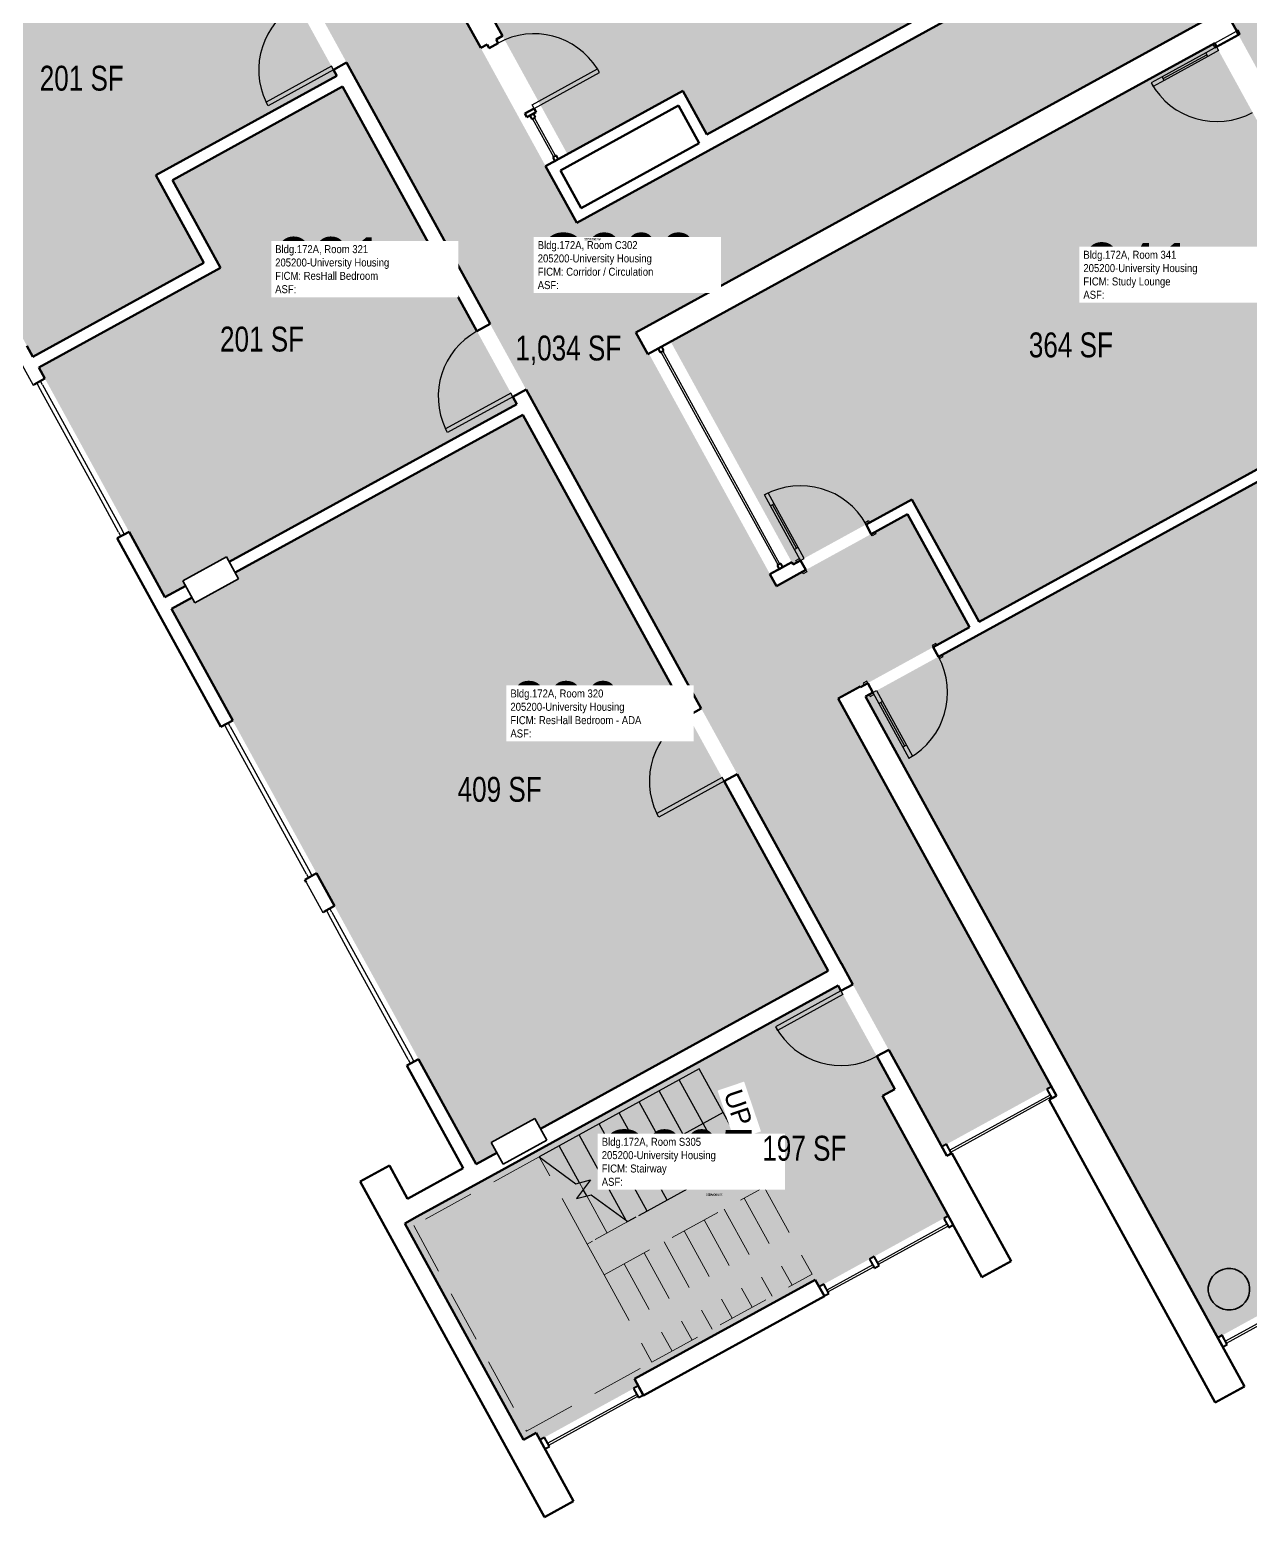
# Model space of a CAD drawing. Header units: inches. Extents: x 69231989 to 69233852, y 27661192 to 27663777.
# Drawn here: x 69232806 to 69233394, y 27661192 to 27661909 of the extents above; entities that cross this region are included whole.
import ezdxf
from ezdxf.enums import TextEntityAlignment as Align

# ---------------------------------------------------------------- set-up
doc = ezdxf.new("R2010")
doc.units = ezdxf.units.IN
doc.header["$LTSCALE"] = 100
doc.header["$MEASUREMENT"] = 0
doc.linetypes.add('DASHED2', pattern=[0.375, 0.25, -0.125])
for name, color, linetype in [('A-COLS', 5, 'CONTINUOUS'), ('A-DOOR', 2, 'CONTINUOUS'), ('A-FLOR', 3, 'CONTINUOUS'), ('A-GLAZ', 1, 'CONTINUOUS'), ('A-IDEN-RNUM', 7, 'CONTINUOUS'), ('A-IDEN-SNUM', 4, 'CONTINUOUS'), ('A-IDEN-VNUM', 4, 'CONTINUOUS'), ('A-WALL', 5, 'CONTINUOUS'), ('AREA-TEXT', 3, 'CONTINUOUS'), ('Rooms-Category-Color', 7, 'CONTINUOUS'), ('Rooms-College-Color', 7, 'CONTINUOUS'), ('Rooms-Department-Color', 7, 'CONTINUOUS'), ('Rooms-Division-Color', 7, 'CONTINUOUS'), ('Rooms-Information', 7, 'CONTINUOUS')]:
    doc.layers.add(name, color=color, linetype=linetype)
doc.styles.add('Arial', font='arial.ttf')
doc.styles.add('CP_AREA', font='arial.ttf', dxfattribs={"height": 15})
doc.styles.add('CP_ROOMSNUMBER', font='arial.ttf', dxfattribs={"height": 1})
doc.styles.add('CP_ROOMVNUMBER', font='arial.ttf', dxfattribs={"width": 0.85, "height": 0.075})

# ---------------------------------------------------------------- blocks, each defined once
blk = doc.blocks.new('08_Single-Flush - 08_Single-Flush_3_-0_ x 7_-0_-5597139-LEVEL 3')
at = {"layer": 'A-DOOR', "color": 7}
for p, q in [((16, -3.62), (16, -39.57)), ((18, -3.62), (16, -3.62)), ((18, -3.62), (18, -39.57)), ((18, -39.57), (16, -39.57))]:
    blk.add_line(p, q, dxfattribs=at)
at = {"layer": 'A-DOOR', "lineweight": 25}
blk.add_arc((18, -3.62), 36, 180, 266.81526, dxfattribs=at)
blk = doc.blocks.new('Single-Flush Vision - 36_ x 84_ - 90 MIN-2273798-LEVEL 3')
at = {"layer": 'A-DOOR'}
for p, q in [((16, 3.25), (16, 39.25)), ((18, 39.25), (16, 39.25)), ((18, 3.25), (18, 39.25)), ((18, 3.25), (16, 3.25))]:
    blk.add_line(p, q, dxfattribs=at)
at = {"layer": 'A-DOOR', "lineweight": 25}
blk.add_arc((18, 3.25), 36, 90, 180, dxfattribs=at)
blk = doc.blocks.new('08_Single-Flush - 08_Single-Flush_3_-0_ x 7_-0_-3393118-LEVEL 3')
at = {"layer": 'A-DOOR', "color": 7}
for p, q in [((16, 2.5), (16, 38.44)), ((18, 38.44), (16, 38.44)), ((18, 2.5), (18, 38.44)), ((18, 2.5), (16, 2.5))]:
    blk.add_line(p, q, dxfattribs=at)
at = {"layer": 'A-DOOR', "lineweight": 25}
blk.add_arc((18, 2.5), 36, 93.18474, 180, dxfattribs=at)

msp = doc.modelspace()

# ---------------------------------------------------------------- hatches: boundary and pattern name
at = {"layer": 'Rooms-Category-Color', "true_color": 0xadadad}
for points in [[(69233297.9, 27661399.15), (69233195.32, 27661586.04), (69233258.43, 27661620.68), (69233228.51, 27661675.19), (69233165.4, 27661640.54), (69233103.93, 27661752.52), (69233103.4, 27661752.23), (69233097.63, 27661762.75), (69233103.42, 27661765.93), (69233376.05, 27661915.58), (69233381.42, 27661918.53), (69233387.19, 27661908.01), (69233387.08, 27661907.95), (69233475.73, 27661746.45), (69233478.29, 27661741.8), (69233478.29, 27661741.8), (69233479.73, 27661739.16), (69233574.1, 27661567.25), (69233581.05, 27661554.57), (69233633.77, 27661583.51), (69233617.86, 27661612.47), (69233617.88, 27661612.48), (69233587.65, 27661667.55), (69233500.49, 27661826.33), (69233436.99, 27661942.03), (69233349.83, 27662100.81), (69233286.07, 27662216.96), (69233210.76, 27662354.15), (69233134.11, 27662493.79), (69233081.51, 27662464.91), (69233087.65, 27662453.72), (69233085.02, 27662452.27), (69233103.42, 27662418.74), (69233106.08, 27662420.2), (69233115.94, 27662402.22), (69233134.38, 27662368.6), (69233134.38, 27662368.6), (69233172.71, 27662298.76), (69233170.07, 27662297.32), (69233188.48, 27662263.79), (69233191.12, 27662265.23), (69233192.43, 27662262.83), (69233192.43, 27662262.83), (69233239.38, 27662177.3), (69233291.29, 27662082.71), (69233291.56, 27662082.22), (69233291.56, 27662082.22), (69233306.49, 27662055.03), (69233337.25, 27661999), (69233337.52, 27661998.5), (69233338.81, 27661996.21), (69233352.55, 27661971.15), (69233289.01, 27661936.27), (69233289.01, 27661936.27), (69233133.04, 27661850.66), (69233069.16, 27661815.59), (69233055.39, 27661840.68), (69233053.64, 27661843.86), (69233051.1, 27661848.49), (69233023.11, 27661899.48), (69233007.94, 27661927.11), (69233007.95, 27661927.11), (69232938.13, 27662054.31), (69232910.32, 27662104.97), (69232798.13, 27662309.37), (69232745.48, 27662280.47), (69232822.21, 27662140.7), (69232897.5, 27662003.52), (69232961.26, 27661887.36), (69233048.09, 27661729.19), (69233196.65, 27661458.53), (69233196.69, 27661458.47), (69233198.74, 27661454.75), (69233228.16, 27661401.16), (69233228.16, 27661401.15), (69233232.95, 27661392.42), (69233245.15, 27661370.19)], [(69233330.07, 27661994.41), (69233298.77, 27662051.43), (69233295.7, 27662049.75), (69233281.05, 27662076.45), (69233286.41, 27662079.39), (69233234.23, 27662174.47), (69233228.94, 27662171.57), (69233217.39, 27662192.61), (69233216.9, 27662192.34), (69233214.11, 27662197.41), (69233219.89, 27662200.59), (69233189.81, 27662255.39), (69233062.52, 27662185.52), (69233092.61, 27662130.72), (69233180.8, 27662179.13), (69233185.31, 27662170.91), (69233174.2, 27662164.81), (69233174.62, 27662164.05), (69233172.76, 27662163.02), (69233171.32, 27662165.65), (69233096.09, 27662124.36), (69233116.06, 27662087.98), (69233191.29, 27662129.27), (69233194.77, 27662122.92), (69233119.55, 27662081.63), (69233139.52, 27662045.25), (69233214.74, 27662086.54), (69233218.23, 27662080.18), (69233143.01, 27662038.89), (69233162.98, 27662002.51), (69233239.13, 27662044.31), (69233241.66, 27662039.71), (69233209.17, 27662021.88), (69233103.43, 27661963.83), (69233103.67, 27661963.4), (69233071.87, 27661946.51), (69233069.34, 27661951.11), (69233144.57, 27661992.41), (69233123.87, 27662030.11), (69233048.65, 27661988.82), (69233046.12, 27661993.42), (69233121.35, 27662034.71), (69233100.66, 27662072.4), (69233025.43, 27662031.11), (69233022.91, 27662035.71), (69233098.14, 27662077), (69233077.44, 27662114.7), (69233002.22, 27662073.4), (69232988.97, 27662066.47), (69232986.59, 27662070.81), (69233074.92, 27662119.3), (69233044.11, 27662175.42), (69232916.74, 27662105.5), (69232947.54, 27662049.38), (69232953.23, 27662052.5), (69232955.3, 27662048.85), (69232954.91, 27662048.64), (69232966.46, 27662027.59), (69232961.11, 27662024.66), (69233013.1, 27661929.94), (69233018.46, 27661932.88), (69233033.6, 27661905.31), (69233064.64, 27661848.75), (69233120.31, 27661879.31), (69233131.85, 27661858.28), (69233283.22, 27661941.36), (69233271.69, 27661962.37)], [(69233216.43, 27661394.72), (69233222.46, 27661398.03), (69233195.08, 27661447.9), (69233194.36, 27661447.5), (69233055.8, 27661371.45), (69233034.77, 27661359.9), (69233024.85, 27661354.46), (69233024.8, 27661354.43), (69233024.79, 27661354.43), (69233021.95, 27661352.86), (69232986.27, 27661333.28), (69233043.53, 27661228.96), (69233049.56, 27661232.27), (69233051.41, 27661228.89), (69233098.75, 27661254.88), (69233096.89, 27661258.27), (69233184.07, 27661306.12), (69233185.94, 27661302.72), (69233248.18, 27661336.91), (69233221.23, 27661385.98), (69233221.23, 27661385.98)]]:
    msp.add_hatch(color=253, dxfattribs=at).paths.add_polyline_path(points)
at = {"layer": 'Rooms-Category-Color', "true_color": 0x728ef3}
for points in [[(69232953.5, 27661886.45), (69232892.56, 27661997.46), (69232753.95, 27661921.37), (69232755.58, 27661918.39), (69232734.6, 27661906.87), (69232734.54, 27661906.84), (69232733.21, 27661909.27), (69232723.24, 27661903.8), (69232807.07, 27661751.07), (69232889.5, 27661796.31), (69232866.29, 27661838.58)], [(69233376.56, 27661902.17), (69233114.45, 27661758.3), (69233173.39, 27661650.92), (69233230.59, 27661682.31), (69233263.03, 27661623.21), (69233389.85, 27661692.82), (69233389.69, 27661693.1), (69233467.82, 27661735.93)], [(69233040.32, 27661728.27), (69232956.32, 27661881.3), (69232874.27, 27661836.26), (69232897.47, 27661793.98), (69232809.9, 27661745.92), (69232870.7, 27661635.16), (69232880.67, 27661640.64), (69232879.38, 27661642.98), (69232897.57, 27661652.96), (69232900.42, 27661654.53), (69232901.71, 27661652.18)], [(69233574.35, 27661541.85), (69233572.94, 27661544.42), (69233571.74, 27661546.61), (69233563.58, 27661561.48), (69233470.48, 27661731.09), (69233392.38, 27661688.21), (69233263.26, 27661617.34), (69233208.36, 27661587.21), (69233309.63, 27661402.73), (69233310.83, 27661400.54), (69233312.24, 27661397.97), (69233378.03, 27661278.11), (69233640.15, 27661421.98)], [(69233190.33, 27661454.99), (69233043.15, 27661723.12), (69232904.53, 27661647.03), (69232906.19, 27661644.01), (69232885.15, 27661632.46), (69232883.79, 27661634.94), (69232873.82, 27661629.46), (69233020.7, 27661361.88), (69233030.68, 27661367.35), (69233027.97, 27661372.29), (69233049, 27661383.84), (69233051.71, 27661378.9)]]:
    msp.add_hatch(color=171, dxfattribs=at).paths.add_polyline_path(points)
at = {"layer": 'Rooms-College-Color', "true_color": 0xadadad}
for points in [[(69233297.9, 27661399.15), (69233195.32, 27661586.04), (69233258.43, 27661620.68), (69233228.51, 27661675.19), (69233165.4, 27661640.54), (69233103.93, 27661752.52), (69233103.4, 27661752.23), (69233097.63, 27661762.75), (69233103.42, 27661765.93), (69233376.05, 27661915.58), (69233381.42, 27661918.53), (69233387.19, 27661908.01), (69233387.08, 27661907.95), (69233475.73, 27661746.45), (69233478.29, 27661741.8), (69233478.29, 27661741.8), (69233479.73, 27661739.16), (69233574.1, 27661567.25), (69233581.05, 27661554.57), (69233633.77, 27661583.51), (69233617.86, 27661612.47), (69233617.88, 27661612.48), (69233587.65, 27661667.55), (69233500.49, 27661826.33), (69233436.99, 27661942.03), (69233349.83, 27662100.81), (69233286.07, 27662216.96), (69233210.76, 27662354.15), (69233134.11, 27662493.79), (69233081.51, 27662464.91), (69233087.65, 27662453.72), (69233085.02, 27662452.27), (69233103.42, 27662418.74), (69233106.08, 27662420.2), (69233115.94, 27662402.22), (69233134.38, 27662368.6), (69233134.38, 27662368.6), (69233172.71, 27662298.76), (69233170.07, 27662297.32), (69233188.48, 27662263.79), (69233191.12, 27662265.23), (69233192.43, 27662262.83), (69233192.43, 27662262.83), (69233239.38, 27662177.3), (69233291.29, 27662082.71), (69233291.56, 27662082.22), (69233291.56, 27662082.22), (69233306.49, 27662055.03), (69233337.25, 27661999), (69233337.52, 27661998.5), (69233338.81, 27661996.21), (69233352.55, 27661971.15), (69233289.01, 27661936.27), (69233289.01, 27661936.27), (69233133.04, 27661850.66), (69233069.16, 27661815.59), (69233055.39, 27661840.68), (69233053.64, 27661843.86), (69233051.1, 27661848.49), (69233023.11, 27661899.48), (69233007.94, 27661927.11), (69233007.95, 27661927.11), (69232938.13, 27662054.31), (69232910.32, 27662104.97), (69232798.13, 27662309.37), (69232745.48, 27662280.47), (69232822.21, 27662140.7), (69232897.5, 27662003.52), (69232961.26, 27661887.36), (69233048.09, 27661729.19), (69233196.65, 27661458.53), (69233196.69, 27661458.47), (69233198.74, 27661454.75), (69233228.16, 27661401.16), (69233228.16, 27661401.15), (69233232.95, 27661392.42), (69233245.15, 27661370.19)], [(69233330.07, 27661994.41), (69233298.77, 27662051.43), (69233295.7, 27662049.75), (69233281.05, 27662076.45), (69233286.41, 27662079.39), (69233234.23, 27662174.47), (69233228.94, 27662171.57), (69233217.39, 27662192.61), (69233216.9, 27662192.34), (69233214.11, 27662197.41), (69233219.89, 27662200.59), (69233189.81, 27662255.39), (69233062.52, 27662185.52), (69233092.61, 27662130.72), (69233180.8, 27662179.13), (69233185.31, 27662170.91), (69233174.2, 27662164.81), (69233174.62, 27662164.05), (69233172.76, 27662163.02), (69233171.32, 27662165.65), (69233096.09, 27662124.36), (69233116.06, 27662087.98), (69233191.29, 27662129.27), (69233194.77, 27662122.92), (69233119.55, 27662081.63), (69233139.52, 27662045.25), (69233214.74, 27662086.54), (69233218.23, 27662080.18), (69233143.01, 27662038.89), (69233162.98, 27662002.51), (69233239.13, 27662044.31), (69233241.66, 27662039.71), (69233209.17, 27662021.88), (69233103.43, 27661963.83), (69233103.67, 27661963.4), (69233071.87, 27661946.51), (69233069.34, 27661951.11), (69233144.57, 27661992.41), (69233123.87, 27662030.11), (69233048.65, 27661988.82), (69233046.12, 27661993.42), (69233121.35, 27662034.71), (69233100.66, 27662072.4), (69233025.43, 27662031.11), (69233022.91, 27662035.71), (69233098.14, 27662077), (69233077.44, 27662114.7), (69233002.22, 27662073.4), (69232988.97, 27662066.47), (69232986.59, 27662070.81), (69233074.92, 27662119.3), (69233044.11, 27662175.42), (69232916.74, 27662105.5), (69232947.54, 27662049.38), (69232953.23, 27662052.5), (69232955.3, 27662048.85), (69232954.91, 27662048.64), (69232966.46, 27662027.59), (69232961.11, 27662024.66), (69233013.1, 27661929.94), (69233018.46, 27661932.88), (69233033.6, 27661905.31), (69233064.64, 27661848.75), (69233120.31, 27661879.31), (69233131.85, 27661858.28), (69233283.22, 27661941.36), (69233271.69, 27661962.37)], [(69232953.5, 27661886.45), (69232892.56, 27661997.46), (69232753.95, 27661921.37), (69232755.58, 27661918.39), (69232734.6, 27661906.87), (69232734.54, 27661906.84), (69232733.21, 27661909.27), (69232723.24, 27661903.8), (69232807.07, 27661751.07), (69232889.5, 27661796.31), (69232866.29, 27661838.58)], [(69233376.56, 27661902.17), (69233114.45, 27661758.3), (69233173.39, 27661650.92), (69233230.59, 27661682.31), (69233263.03, 27661623.21), (69233389.85, 27661692.82), (69233389.69, 27661693.1), (69233467.82, 27661735.93)], [(69233040.32, 27661728.27), (69232956.32, 27661881.3), (69232874.27, 27661836.26), (69232897.47, 27661793.98), (69232809.9, 27661745.92), (69232870.7, 27661635.16), (69232880.67, 27661640.64), (69232879.38, 27661642.98), (69232897.57, 27661652.96), (69232900.42, 27661654.53), (69232901.71, 27661652.18)], [(69233574.35, 27661541.85), (69233572.94, 27661544.42), (69233571.74, 27661546.61), (69233563.58, 27661561.48), (69233470.48, 27661731.09), (69233392.38, 27661688.21), (69233263.26, 27661617.34), (69233208.36, 27661587.21), (69233309.63, 27661402.73), (69233310.83, 27661400.54), (69233312.24, 27661397.97), (69233378.03, 27661278.11), (69233640.15, 27661421.98)], [(69233190.33, 27661454.99), (69233043.15, 27661723.12), (69232904.53, 27661647.03), (69232906.19, 27661644.01), (69232885.15, 27661632.46), (69232883.79, 27661634.94), (69232873.82, 27661629.46), (69233020.7, 27661361.88), (69233030.68, 27661367.35), (69233027.97, 27661372.29), (69233049, 27661383.84), (69233051.71, 27661378.9)], [(69233216.43, 27661394.72), (69233222.46, 27661398.03), (69233195.08, 27661447.9), (69233194.36, 27661447.5), (69233055.8, 27661371.45), (69233034.77, 27661359.9), (69233024.85, 27661354.46), (69233024.8, 27661354.43), (69233024.79, 27661354.43), (69233021.95, 27661352.86), (69232986.27, 27661333.28), (69233043.53, 27661228.96), (69233049.56, 27661232.27), (69233051.41, 27661228.89), (69233098.75, 27661254.88), (69233096.89, 27661258.27), (69233184.07, 27661306.12), (69233185.94, 27661302.72), (69233248.18, 27661336.91), (69233221.23, 27661385.98), (69233221.23, 27661385.98)]]:
    msp.add_hatch(color=253, dxfattribs=at).paths.add_polyline_path(points)
at = {"layer": 'Rooms-Department-Color', "true_color": 0xacacac}
for points in [[(69233297.9, 27661399.15), (69233195.32, 27661586.04), (69233258.43, 27661620.68), (69233228.51, 27661675.19), (69233165.4, 27661640.54), (69233103.93, 27661752.52), (69233103.4, 27661752.23), (69233097.63, 27661762.75), (69233103.42, 27661765.93), (69233376.05, 27661915.58), (69233381.42, 27661918.53), (69233387.19, 27661908.01), (69233387.08, 27661907.95), (69233475.73, 27661746.45), (69233478.29, 27661741.8), (69233478.29, 27661741.8), (69233479.73, 27661739.16), (69233574.1, 27661567.25), (69233581.05, 27661554.57), (69233633.77, 27661583.51), (69233617.86, 27661612.47), (69233617.88, 27661612.48), (69233587.65, 27661667.55), (69233500.49, 27661826.33), (69233436.99, 27661942.03), (69233349.83, 27662100.81), (69233286.07, 27662216.96), (69233210.76, 27662354.15), (69233134.11, 27662493.79), (69233081.51, 27662464.91), (69233087.65, 27662453.72), (69233085.02, 27662452.27), (69233103.42, 27662418.74), (69233106.08, 27662420.2), (69233115.94, 27662402.22), (69233134.38, 27662368.6), (69233134.38, 27662368.6), (69233172.71, 27662298.76), (69233170.07, 27662297.32), (69233188.48, 27662263.79), (69233191.12, 27662265.23), (69233192.43, 27662262.83), (69233192.43, 27662262.83), (69233239.38, 27662177.3), (69233291.29, 27662082.71), (69233291.56, 27662082.22), (69233291.56, 27662082.22), (69233306.49, 27662055.03), (69233337.25, 27661999), (69233337.52, 27661998.5), (69233338.81, 27661996.21), (69233352.55, 27661971.15), (69233289.01, 27661936.27), (69233289.01, 27661936.27), (69233133.04, 27661850.66), (69233069.16, 27661815.59), (69233055.39, 27661840.68), (69233053.64, 27661843.86), (69233051.1, 27661848.49), (69233023.11, 27661899.48), (69233007.94, 27661927.11), (69233007.95, 27661927.11), (69232938.13, 27662054.31), (69232910.32, 27662104.97), (69232798.13, 27662309.37), (69232745.48, 27662280.47), (69232822.21, 27662140.7), (69232897.5, 27662003.52), (69232961.26, 27661887.36), (69233048.09, 27661729.19), (69233196.65, 27661458.53), (69233196.69, 27661458.47), (69233198.74, 27661454.75), (69233228.16, 27661401.16), (69233228.16, 27661401.15), (69233232.95, 27661392.42), (69233245.15, 27661370.19)], [(69233330.07, 27661994.41), (69233298.77, 27662051.43), (69233295.7, 27662049.75), (69233281.05, 27662076.45), (69233286.41, 27662079.39), (69233234.23, 27662174.47), (69233228.94, 27662171.57), (69233217.39, 27662192.61), (69233216.9, 27662192.34), (69233214.11, 27662197.41), (69233219.89, 27662200.59), (69233189.81, 27662255.39), (69233062.52, 27662185.52), (69233092.61, 27662130.72), (69233180.8, 27662179.13), (69233185.31, 27662170.91), (69233174.2, 27662164.81), (69233174.62, 27662164.05), (69233172.76, 27662163.02), (69233171.32, 27662165.65), (69233096.09, 27662124.36), (69233116.06, 27662087.98), (69233191.29, 27662129.27), (69233194.77, 27662122.92), (69233119.55, 27662081.63), (69233139.52, 27662045.25), (69233214.74, 27662086.54), (69233218.23, 27662080.18), (69233143.01, 27662038.89), (69233162.98, 27662002.51), (69233239.13, 27662044.31), (69233241.66, 27662039.71), (69233209.17, 27662021.88), (69233103.43, 27661963.83), (69233103.67, 27661963.4), (69233071.87, 27661946.51), (69233069.34, 27661951.11), (69233144.57, 27661992.41), (69233123.87, 27662030.11), (69233048.65, 27661988.82), (69233046.12, 27661993.42), (69233121.35, 27662034.71), (69233100.66, 27662072.4), (69233025.43, 27662031.11), (69233022.91, 27662035.71), (69233098.14, 27662077), (69233077.44, 27662114.7), (69233002.22, 27662073.4), (69232988.97, 27662066.47), (69232986.59, 27662070.81), (69233074.92, 27662119.3), (69233044.11, 27662175.42), (69232916.74, 27662105.5), (69232947.54, 27662049.38), (69232953.23, 27662052.5), (69232955.3, 27662048.85), (69232954.91, 27662048.64), (69232966.46, 27662027.59), (69232961.11, 27662024.66), (69233013.1, 27661929.94), (69233018.46, 27661932.88), (69233033.6, 27661905.31), (69233064.64, 27661848.75), (69233120.31, 27661879.31), (69233131.85, 27661858.28), (69233283.22, 27661941.36), (69233271.69, 27661962.37)], [(69233216.43, 27661394.72), (69233222.46, 27661398.03), (69233195.08, 27661447.9), (69233194.36, 27661447.5), (69233055.8, 27661371.45), (69233034.77, 27661359.9), (69233024.85, 27661354.46), (69233024.8, 27661354.43), (69233024.79, 27661354.43), (69233021.95, 27661352.86), (69232986.27, 27661333.28), (69233043.53, 27661228.96), (69233049.56, 27661232.27), (69233051.41, 27661228.89), (69233098.75, 27661254.88), (69233096.89, 27661258.27), (69233184.07, 27661306.12), (69233185.94, 27661302.72), (69233248.18, 27661336.91), (69233221.23, 27661385.98), (69233221.23, 27661385.98)]]:
    msp.add_hatch(color=253, dxfattribs=at).paths.add_polyline_path(points)
at = {"layer": 'Rooms-Department-Color', "true_color": 0x604aed}
for points in [[(69232953.5, 27661886.45), (69232892.56, 27661997.46), (69232753.95, 27661921.37), (69232755.58, 27661918.39), (69232734.6, 27661906.87), (69232734.54, 27661906.84), (69232733.21, 27661909.27), (69232723.24, 27661903.8), (69232807.07, 27661751.07), (69232889.5, 27661796.31), (69232866.29, 27661838.58)], [(69233376.56, 27661902.17), (69233114.45, 27661758.3), (69233173.39, 27661650.92), (69233230.59, 27661682.31), (69233263.03, 27661623.21), (69233389.85, 27661692.82), (69233389.69, 27661693.1), (69233467.82, 27661735.93)], [(69233040.32, 27661728.27), (69232956.32, 27661881.3), (69232874.27, 27661836.26), (69232897.47, 27661793.98), (69232809.9, 27661745.92), (69232870.7, 27661635.16), (69232880.67, 27661640.64), (69232879.38, 27661642.98), (69232897.57, 27661652.96), (69232900.42, 27661654.53), (69232901.71, 27661652.18)], [(69233574.35, 27661541.85), (69233572.94, 27661544.42), (69233571.74, 27661546.61), (69233563.58, 27661561.48), (69233470.48, 27661731.09), (69233392.38, 27661688.21), (69233263.26, 27661617.34), (69233208.36, 27661587.21), (69233309.63, 27661402.73), (69233310.83, 27661400.54), (69233312.24, 27661397.97), (69233378.03, 27661278.11), (69233640.15, 27661421.98)], [(69233190.33, 27661454.99), (69233043.15, 27661723.12), (69232904.53, 27661647.03), (69232906.19, 27661644.01), (69232885.15, 27661632.46), (69232883.79, 27661634.94), (69232873.82, 27661629.46), (69233020.7, 27661361.88), (69233030.68, 27661367.35), (69233027.97, 27661372.29), (69233049, 27661383.84), (69233051.71, 27661378.9)]]:
    msp.add_hatch(color=173, dxfattribs=at).paths.add_polyline_path(points)
at = {"layer": 'Rooms-Division-Color', "true_color": 0xadadad}
for points in [[(69233297.9, 27661399.15), (69233195.32, 27661586.04), (69233258.43, 27661620.68), (69233228.51, 27661675.19), (69233165.4, 27661640.54), (69233103.93, 27661752.52), (69233103.4, 27661752.23), (69233097.63, 27661762.75), (69233103.42, 27661765.93), (69233376.05, 27661915.58), (69233381.42, 27661918.53), (69233387.19, 27661908.01), (69233387.08, 27661907.95), (69233475.73, 27661746.45), (69233478.29, 27661741.8), (69233478.29, 27661741.8), (69233479.73, 27661739.16), (69233574.1, 27661567.25), (69233581.05, 27661554.57), (69233633.77, 27661583.51), (69233617.86, 27661612.47), (69233617.88, 27661612.48), (69233587.65, 27661667.55), (69233500.49, 27661826.33), (69233436.99, 27661942.03), (69233349.83, 27662100.81), (69233286.07, 27662216.96), (69233210.76, 27662354.15), (69233134.11, 27662493.79), (69233081.51, 27662464.91), (69233087.65, 27662453.72), (69233085.02, 27662452.27), (69233103.42, 27662418.74), (69233106.08, 27662420.2), (69233115.94, 27662402.22), (69233134.38, 27662368.6), (69233134.38, 27662368.6), (69233172.71, 27662298.76), (69233170.07, 27662297.32), (69233188.48, 27662263.79), (69233191.12, 27662265.23), (69233192.43, 27662262.83), (69233192.43, 27662262.83), (69233239.38, 27662177.3), (69233291.29, 27662082.71), (69233291.56, 27662082.22), (69233291.56, 27662082.22), (69233306.49, 27662055.03), (69233337.25, 27661999), (69233337.52, 27661998.5), (69233338.81, 27661996.21), (69233352.55, 27661971.15), (69233289.01, 27661936.27), (69233289.01, 27661936.27), (69233133.04, 27661850.66), (69233069.16, 27661815.59), (69233055.39, 27661840.68), (69233053.64, 27661843.86), (69233051.1, 27661848.49), (69233023.11, 27661899.48), (69233007.94, 27661927.11), (69233007.95, 27661927.11), (69232938.13, 27662054.31), (69232910.32, 27662104.97), (69232798.13, 27662309.37), (69232745.48, 27662280.47), (69232822.21, 27662140.7), (69232897.5, 27662003.52), (69232961.26, 27661887.36), (69233048.09, 27661729.19), (69233196.65, 27661458.53), (69233196.69, 27661458.47), (69233198.74, 27661454.75), (69233228.16, 27661401.16), (69233228.16, 27661401.15), (69233232.95, 27661392.42), (69233245.15, 27661370.19)], [(69233330.07, 27661994.41), (69233298.77, 27662051.43), (69233295.7, 27662049.75), (69233281.05, 27662076.45), (69233286.41, 27662079.39), (69233234.23, 27662174.47), (69233228.94, 27662171.57), (69233217.39, 27662192.61), (69233216.9, 27662192.34), (69233214.11, 27662197.41), (69233219.89, 27662200.59), (69233189.81, 27662255.39), (69233062.52, 27662185.52), (69233092.61, 27662130.72), (69233180.8, 27662179.13), (69233185.31, 27662170.91), (69233174.2, 27662164.81), (69233174.62, 27662164.05), (69233172.76, 27662163.02), (69233171.32, 27662165.65), (69233096.09, 27662124.36), (69233116.06, 27662087.98), (69233191.29, 27662129.27), (69233194.77, 27662122.92), (69233119.55, 27662081.63), (69233139.52, 27662045.25), (69233214.74, 27662086.54), (69233218.23, 27662080.18), (69233143.01, 27662038.89), (69233162.98, 27662002.51), (69233239.13, 27662044.31), (69233241.66, 27662039.71), (69233209.17, 27662021.88), (69233103.43, 27661963.83), (69233103.67, 27661963.4), (69233071.87, 27661946.51), (69233069.34, 27661951.11), (69233144.57, 27661992.41), (69233123.87, 27662030.11), (69233048.65, 27661988.82), (69233046.12, 27661993.42), (69233121.35, 27662034.71), (69233100.66, 27662072.4), (69233025.43, 27662031.11), (69233022.91, 27662035.71), (69233098.14, 27662077), (69233077.44, 27662114.7), (69233002.22, 27662073.4), (69232988.97, 27662066.47), (69232986.59, 27662070.81), (69233074.92, 27662119.3), (69233044.11, 27662175.42), (69232916.74, 27662105.5), (69232947.54, 27662049.38), (69232953.23, 27662052.5), (69232955.3, 27662048.85), (69232954.91, 27662048.64), (69232966.46, 27662027.59), (69232961.11, 27662024.66), (69233013.1, 27661929.94), (69233018.46, 27661932.88), (69233033.6, 27661905.31), (69233064.64, 27661848.75), (69233120.31, 27661879.31), (69233131.85, 27661858.28), (69233283.22, 27661941.36), (69233271.69, 27661962.37)], [(69233216.43, 27661394.72), (69233222.46, 27661398.03), (69233195.08, 27661447.9), (69233194.36, 27661447.5), (69233055.8, 27661371.45), (69233034.77, 27661359.9), (69233024.85, 27661354.46), (69233024.8, 27661354.43), (69233024.79, 27661354.43), (69233021.95, 27661352.86), (69232986.27, 27661333.28), (69233043.53, 27661228.96), (69233049.56, 27661232.27), (69233051.41, 27661228.89), (69233098.75, 27661254.88), (69233096.89, 27661258.27), (69233184.07, 27661306.12), (69233185.94, 27661302.72), (69233248.18, 27661336.91), (69233221.23, 27661385.98), (69233221.23, 27661385.98)]]:
    msp.add_hatch(color=253, dxfattribs=at).paths.add_polyline_path(points)
at = {"layer": 'Rooms-Division-Color', "true_color": 0x604aed}
for points in [[(69232953.5, 27661886.45), (69232892.56, 27661997.46), (69232753.95, 27661921.37), (69232755.58, 27661918.39), (69232734.6, 27661906.87), (69232734.54, 27661906.84), (69232733.21, 27661909.27), (69232723.24, 27661903.8), (69232807.07, 27661751.07), (69232889.5, 27661796.31), (69232866.29, 27661838.58)], [(69233376.56, 27661902.17), (69233114.45, 27661758.3), (69233173.39, 27661650.92), (69233230.59, 27661682.31), (69233263.03, 27661623.21), (69233389.85, 27661692.82), (69233389.69, 27661693.1), (69233467.82, 27661735.93)], [(69233040.32, 27661728.27), (69232956.32, 27661881.3), (69232874.27, 27661836.26), (69232897.47, 27661793.98), (69232809.9, 27661745.92), (69232870.7, 27661635.16), (69232880.67, 27661640.64), (69232879.38, 27661642.98), (69232897.57, 27661652.96), (69232900.42, 27661654.53), (69232901.71, 27661652.18)], [(69233574.35, 27661541.85), (69233572.94, 27661544.42), (69233571.74, 27661546.61), (69233563.58, 27661561.48), (69233470.48, 27661731.09), (69233392.38, 27661688.21), (69233263.26, 27661617.34), (69233208.36, 27661587.21), (69233309.63, 27661402.73), (69233310.83, 27661400.54), (69233312.24, 27661397.97), (69233378.03, 27661278.11), (69233640.15, 27661421.98)], [(69233190.33, 27661454.99), (69233043.15, 27661723.12), (69232904.53, 27661647.03), (69232906.19, 27661644.01), (69232885.15, 27661632.46), (69232883.79, 27661634.94), (69232873.82, 27661629.46), (69233020.7, 27661361.88), (69233030.68, 27661367.35), (69233027.97, 27661372.29), (69233049, 27661383.84), (69233051.71, 27661378.9)]]:
    msp.add_hatch(color=173, dxfattribs=at).paths.add_polyline_path(points)

# ---------------------------------------------------------------- linework, layer by layer
at = {"layer": 'A-COLS', "lineweight": 35}
for p, q in [((69232879.38, 27661642.98), (69232900.42, 27661654.53)), ((69232900.42, 27661654.53), (69232906.19, 27661644.01)), ((69232885.15, 27661632.46), (69232879.38, 27661642.98)), ((69232906.19, 27661644.01), (69232885.15, 27661632.46)), ((69233027.97, 27661372.29), (69233049, 27661383.84)), ((69233049, 27661383.84), (69233054.78, 27661373.32)), ((69233054.78, 27661373.32), (69233033.74, 27661361.77)), ((69233033.74, 27661361.77), (69233027.97, 27661372.29))]:
    msp.add_line(p, q, dxfattribs=at)
for start, end in [(28.76281, 208.76281), (208.76281, 28.76281)]:
    msp.add_arc((69233383.44, 27661301.54), 10, start, end, dxfattribs=at)
at = {"layer": 'A-DOOR'}
for p, q in [((69233387.95, 27661908.45), (69233387.18, 27661908.03)), ((69233388.91, 27661906.69), (69233387.95, 27661908.45)), ((69233388.03, 27661906.21), (69233388.91, 27661906.69)), ((69233372.26, 27661897.55), (69233351.22, 27661886)), ((69233351.7, 27661885.13), (69233372.74, 27661896.68)), ((69233377.52, 27661900.44), (69233372.26, 27661897.55)), ((69233373.22, 27661895.8), (69233372.26, 27661897.55)), ((69233378.48, 27661898.69), (69233373.22, 27661895.8)), ((69233375.69, 27661901.69), (69233376.64, 27661899.96)), ((69233376.64, 27661899.96), (69233377.52, 27661900.44)), ((69233377.52, 27661900.44), (69233378.48, 27661898.69)), ((69233373.22, 27661895.8), (69233352.18, 27661884.25)), ((69233351.22, 27661886), (69233345.96, 27661883.12)), ((69233345.96, 27661883.12), (69233346.92, 27661881.36)), ((69233352.18, 27661884.25), (69233346.92, 27661881.36)), ((69233352.18, 27661884.25), (69233351.22, 27661886)), ((69233159.66, 27661684.45), (69233161.41, 27661685.41)), ((69233162.54, 27661679.19), (69233159.66, 27661684.45)), ((69233164.3, 27661680.15), (69233161.41, 27661685.41)), ((69233164.3, 27661680.15), (69233162.54, 27661679.19)), ((69233174.09, 27661658.15), (69233162.54, 27661679.19)), ((69233163.42, 27661679.67), (69233174.97, 27661658.63)), ((69233175.85, 27661659.11), (69233164.3, 27661680.15)), ((69233208.06, 27661671.09), (69233209.81, 27661672.05)), ((69233208.54, 27661670.21), (69233208.06, 27661671.09)), ((69233209.81, 27661672.05), (69233210.29, 27661671.17)), ((69233211.55, 27661664.73), (69233211.06, 27661665.61)), ((69233213.3, 27661665.69), (69233211.55, 27661664.73)), ((69233212.82, 27661666.57), (69233213.3, 27661665.69)), ((69233175.85, 27661659.11), (69233174.09, 27661658.15)), ((69233176.98, 27661652.89), (69233174.09, 27661658.15)), ((69233174.75, 27661652.8), (69233176.5, 27661653.76)), ((69233175.23, 27661651.93), (69233174.75, 27661652.8)), ((69233178.73, 27661653.85), (69233175.85, 27661659.11)), ((69233176.5, 27661653.76), (69233176.98, 27661652.89)), ((69233176.98, 27661652.89), (69233178.73, 27661653.85)), ((69233178.23, 27661646.45), (69233177.75, 27661647.32)), ((69233179.99, 27661647.41), (69233178.23, 27661646.45)), ((69233179.51, 27661648.29), (69233179.99, 27661647.41)), ((69233242.17, 27661612.9), (69233240.42, 27661611.93)), ((69233240.42, 27661611.93), (69233240.9, 27661611.06)), ((69233242.65, 27661612.02), (69233242.17, 27661612.9)), ((69233243.43, 27661606.46), (69233243.91, 27661605.58)), ((69233243.91, 27661605.58), (69233245.66, 27661606.54)), ((69233245.66, 27661606.54), (69233245.18, 27661607.42)), ((69233208.86, 27661594.61), (69233207.11, 27661593.65)), ((69233207.11, 27661593.65), (69233207.59, 27661592.77)), ((69233209.34, 27661593.74), (69233208.86, 27661594.61)), ((69233210.12, 27661588.17), (69233210.6, 27661587.29)), ((69233210.6, 27661587.29), (69233212.35, 27661588.26)), ((69233211.87, 27661589.13), (69233213.62, 27661590.1)), ((69233211.87, 27661589.13), (69233214.76, 27661583.87)), ((69233212.35, 27661588.26), (69233211.87, 27661589.13)), ((69233213.62, 27661590.1), (69233216.51, 27661584.84)), ((69233216.51, 27661584.84), (69233214.76, 27661583.87)), ((69233214.76, 27661583.87), (69233226.3, 27661562.83)), ((69233227.18, 27661563.32), (69233215.63, 27661584.35)), ((69233216.51, 27661584.84), (69233228.06, 27661563.8)), ((69233228.06, 27661563.8), (69233226.3, 27661562.83)), ((69233226.3, 27661562.83), (69233229.19, 27661557.57)), ((69233228.06, 27661563.8), (69233230.94, 27661558.54)), ((69233229.19, 27661557.57), (69233230.94, 27661558.54))]:
    msp.add_line(p, q, dxfattribs=at)
at = {"layer": 'A-DOOR', "lineweight": 25}
for centre, start, end in [((69233377.52, 27661900.44), 208.76336, 298.76336), ((69233176.98, 27661652.89), 28.76336, 118.76336), ((69233211.87, 27661589.13), 298.76281, 28.76281)]:
    msp.add_arc(centre, 36, start, end, dxfattribs=at)
at = {"layer": 'A-FLOR'}
for p, q in [((69233118.53, 27661402.46), (69233108.89, 27661397.17)), ((69233128.18, 27661407.75), (69233118.53, 27661402.46)), ((69233141.63, 27661360.38), (69233118.53, 27661402.46)), ((69233151.27, 27661365.67), (69233128.18, 27661407.75)), ((69233108.89, 27661397.17), (69233099.25, 27661391.87)), ((69233131.99, 27661355.09), (69233108.89, 27661397.17)), ((69233099.25, 27661391.87), (69233089.61, 27661386.58)), ((69233122.35, 27661349.8), (69233099.25, 27661391.87)), ((69233079.96, 27661381.29), (69233070.32, 27661375.99)), ((69233089.61, 27661386.58), (69233079.96, 27661381.29)), ((69233103.06, 27661339.21), (69233079.96, 27661381.29)), ((69233112.7, 27661344.5), (69233089.61, 27661386.58)), ((69233130.08, 27661381.42), (69233120.44, 27661376.13)), ((69233139.73, 27661386.71), (69233130.08, 27661381.42)), ((69233070.32, 27661375.99), (69233060.68, 27661370.7)), ((69233093.02, 27661334.64), (69233070.32, 27661375.99)), ((69233120.44, 27661376.13), (69233110.8, 27661370.83)), ((69233060.68, 27661370.7), (69233051.04, 27661365.41)), ((69233070.46, 27661352.87), (69233060.68, 27661370.7)), ((69233110.8, 27661370.83), (69233101.15, 27661365.54)), ((69233051.04, 27661365.41), (69233068.76, 27661352.41)), ((69233082.91, 27661355.53), (69233085.29, 27661363.68)), ((69233091.51, 27661360.25), (69233082.91, 27661355.53)), ((69233101.15, 27661365.54), (69233091.51, 27661360.25)), ((69233068.76, 27661352.41), (69233075.72, 27661354.29)), ((69233075.72, 27661354.29), (69233069.07, 27661345.22)), ((69233082.91, 27661355.53), (69233091.06, 27661353.16)), ((69233126.51, 27661352.08), (69233122.35, 27661349.8)), ((69233131.99, 27661355.09), (69233127.82, 27661352.8)), ((69233135.15, 27661356.83), (69233131.99, 27661355.09)), ((69233069.07, 27661345.22), (69233076.02, 27661347.09)), ((69233073.94, 27661346.53), (69233072.27, 27661349.58)), ((69233076.02, 27661347.09), (69233093.75, 27661334.1)), ((69233112.7, 27661344.5), (69233103.06, 27661339.21)), ((69233122.35, 27661349.8), (69233112.7, 27661344.5)), ((69233103.06, 27661339.21), (69233098.9, 27661336.92)), ((69233097.58, 27661336.2), (69233093.75, 27661334.1))]:
    msp.add_line(p, q, dxfattribs=at)
at = {"layer": 'A-FLOR', "linetype": 'DASHED2', "lineweight": 5}
for p, q in [((69233051.04, 27661365.41), (69232990.55, 27661332.21)), ((69233074.13, 27661323.33), (69233051.04, 27661365.41)), ((69233072.27, 27661349.58), (69233070.46, 27661352.87)), ((69233083.77, 27661328.62), (69233073.94, 27661346.53)), ((69233082.3, 27661308.44), (69233159.45, 27661350.79)), ((69233149.8, 27661345.49), (69233172.9, 27661303.42)), ((69233159.45, 27661350.79), (69233182.54, 27661308.71)), ((69233140.16, 27661340.2), (69233163.26, 27661298.12)), ((69232990.55, 27661332.21), (69233044.91, 27661233.16)), ((69233093.75, 27661334.1), (69233078.08, 27661325.5)), ((69233093.42, 27661333.92), (69233093.02, 27661334.64)), ((69233130.52, 27661334.91), (69233153.61, 27661292.83)), ((69233076.76, 27661324.77), (69233074.13, 27661323.33)), ((69233082.3, 27661308.44), (69233074.13, 27661323.33)), ((69233111.23, 27661324.32), (69233134.33, 27661282.24)), ((69233120.87, 27661329.62), (69233143.97, 27661287.54)), ((69233101.59, 27661319.03), (69233124.69, 27661276.95)), ((69233082.3, 27661308.44), (69233105.4, 27661266.37)), ((69233091.95, 27661313.74), (69233115.04, 27661271.66)), ((69233105.4, 27661266.37), (69233182.54, 27661308.71)), ((69233044.91, 27661233.16), (69233105.4, 27661266.37))]:
    msp.add_line(p, q, dxfattribs=at)
at = {"layer": 'A-GLAZ', "lineweight": 40, "extrusion": (0, 0, -1)}
for p, q in [((69233048.22, 27661868.27), (69233046.47, 27661867.31)), ((69233049.19, 27661866.52), (69233048.22, 27661868.27)), ((69233046.47, 27661867.31), (69233047.43, 27661865.56)), ((69233047.43, 27661865.56), (69233049.19, 27661866.52)), ((69233059.3, 27661848.1), (69233057.54, 27661847.14)), ((69233057.54, 27661847.14), (69233058.51, 27661845.39)), ((69233058.51, 27661845.39), (69233060.26, 27661846.35)), ((69233060.26, 27661846.35), (69233059.3, 27661848.1)), ((69233167.44, 27661651.37), (69233165.69, 27661650.41)), ((69233165.69, 27661650.41), (69233166.65, 27661648.66)), ((69233166.65, 27661648.66), (69233168.4, 27661649.62)), ((69233168.4, 27661649.62), (69233167.44, 27661651.37)), ((69233247.34, 27661371.39), (69233245.15, 27661370.19)), ((69233245.15, 27661370.19), (69233247.56, 27661365.81)), ((69233249.75, 27661367.01), (69233247.34, 27661371.39)), ((69233247.56, 27661365.81), (69233249.75, 27661367.01)), ((69233248.18, 27661336.88), (69233246, 27661335.68)), ((69233246, 27661335.68), (69233248.4, 27661331.3)), ((69233248.4, 27661331.3), (69233250.59, 27661332.5)), ((69233250.59, 27661332.5), (69233250.1, 27661333.4)), ((69233212.48, 27661317.29), (69233210.29, 27661316.09)), ((69233210.29, 27661316.09), (69233212.7, 27661311.7)), ((69233214.89, 27661312.91), (69233212.48, 27661317.29)), ((69233212.7, 27661311.7), (69233214.89, 27661312.91)), ((69233380.23, 27661279.31), (69233378.03, 27661278.11)), ((69233378.03, 27661278.11), (69233380.44, 27661273.72)), ((69233382.63, 27661274.93), (69233380.23, 27661279.31)), ((69233380.44, 27661273.72), (69233382.63, 27661274.93)), ((69233098.75, 27661254.88), (69233096.56, 27661253.68)), ((69233096.56, 27661253.68), (69233098.96, 27661249.29)), ((69233101.15, 27661250.5), (69233098.75, 27661254.88)), ((69233098.96, 27661249.29), (69233101.15, 27661250.5))]:
    msp.add_line(p, q, dxfattribs=at)
at = {"layer": 'A-GLAZ'}
for p, q in [((69233048.75, 27661866.28), (69233047.87, 27661865.8)), ((69233047.87, 27661865.8), (69233057.98, 27661847.38)), ((69233058.86, 27661847.86), (69233048.75, 27661866.28)), ((69233057.98, 27661847.38), (69233058.86, 27661847.86)), ((69233110.59, 27661753.9), (69233109.72, 27661753.42)), ((69233109.72, 27661753.42), (69233128.2, 27661719.75)), ((69233129.07, 27661720.23), (69233110.59, 27661753.9)), ((69232811.63, 27661737.57), (69232810.67, 27661739.32)), ((69232808.92, 27661738.36), (69232809.88, 27661736.6)), ((69232819.5, 27661719.07), (69232809.88, 27661736.6)), ((69232811.63, 27661737.57), (69232821.26, 27661720.03)), ((69232838.75, 27661684.01), (69232819.5, 27661719.07)), ((69232821.26, 27661720.03), (69232840.5, 27661684.97)), ((69233128.2, 27661719.75), (69233147.64, 27661684.32)), ((69233148.52, 27661684.8), (69233129.07, 27661720.23)), ((69232848.37, 27661666.48), (69232838.75, 27661684.01)), ((69232840.5, 27661684.97), (69232850.13, 27661667.44)), ((69233147.64, 27661684.32), (69233166.13, 27661650.65)), ((69233167, 27661651.13), (69233148.52, 27661684.8)), ((69232851.09, 27661665.68), (69232850.13, 27661667.44)), ((69232848.37, 27661666.48), (69232849.34, 27661664.72)), ((69232902.1, 27661572.75), (69232901.14, 27661574.51)), ((69232899.38, 27661573.55), (69232900.35, 27661571.79)), ((69232909.97, 27661554.26), (69232900.35, 27661571.79)), ((69232902.1, 27661572.75), (69232911.72, 27661555.22)), ((69232929.22, 27661519.2), (69232909.97, 27661554.26)), ((69232911.72, 27661555.22), (69232930.97, 27661520.16)), ((69232938.84, 27661501.66), (69232929.22, 27661519.2)), ((69232930.97, 27661520.16), (69232940.59, 27661502.63)), ((69232941.56, 27661500.87), (69232940.59, 27661502.63)), ((69232938.84, 27661501.66), (69232939.8, 27661499.91)), ((69232948.46, 27661484.13), (69232949.43, 27661482.38)), ((69232959.05, 27661464.84), (69232949.43, 27661482.38)), ((69232951.18, 27661483.34), (69232950.22, 27661485.09)), ((69232951.18, 27661483.34), (69232960.8, 27661465.81)), ((69232978.3, 27661429.78), (69232959.05, 27661464.84)), ((69232960.8, 27661465.81), (69232980.05, 27661430.74)), ((69232980.05, 27661430.74), (69232989.68, 27661413.21)), ((69232987.92, 27661412.25), (69232978.3, 27661429.78)), ((69232987.92, 27661412.25), (69232988.88, 27661410.49)), ((69232990.64, 27661411.46), (69232989.68, 27661413.21)), ((69233297.28, 27661395.09), (69233248.91, 27661368.54)), ((69233297.76, 27661394.22), (69233297.28, 27661395.09)), ((69233249.39, 27661367.67), (69233297.76, 27661394.22)), ((69233248.91, 27661368.54), (69233249.39, 27661367.67)), ((69233247.56, 27661332.84), (69233214.05, 27661314.44)), ((69233214.53, 27661313.56), (69233248.04, 27661331.96)), ((69233248.04, 27661331.96), (69233247.56, 27661332.84)), ((69233211.86, 27661313.24), (69233189.69, 27661301.07)), ((69233190.17, 27661300.2), (69233212.34, 27661312.36)), ((69233212.34, 27661312.36), (69233211.86, 27661313.24)), ((69233214.05, 27661314.44), (69233214.53, 27661313.56)), ((69233189.69, 27661301.07), (69233190.17, 27661300.2)), ((69233412.7, 27661293.43), (69233381.79, 27661276.46)), ((69233382.27, 27661275.58), (69233413.19, 27661292.55)), ((69233381.79, 27661276.46), (69233382.27, 27661275.58)), ((69233098.12, 27661250.83), (69233055.16, 27661227.25)), ((69233055.64, 27661226.37), (69233098.6, 27661249.95)), ((69233098.6, 27661249.95), (69233098.12, 27661250.83)), ((69233055.16, 27661227.25), (69233055.64, 27661226.37))]:
    msp.add_line(p, q, dxfattribs=at)
at = {"layer": 'A-GLAZ', "lineweight": 40}
for p, q in [((69233110.07, 27661755.89), (69233108.32, 27661754.93)), ((69233108.32, 27661754.93), (69233109.28, 27661753.18)), ((69233109.28, 27661753.18), (69233111.03, 27661754.14)), ((69233111.03, 27661754.14), (69233110.07, 27661755.89)), ((69233297.9, 27661399.15), (69233295.71, 27661397.94)), ((69233295.71, 27661397.94), (69233298.12, 27661393.56)), ((69233300.31, 27661394.76), (69233297.9, 27661399.15)), ((69233298.12, 27661393.56), (69233300.31, 27661394.76)), ((69233188.13, 27661303.92), (69233185.94, 27661302.72)), ((69233185.94, 27661302.72), (69233188.34, 27661298.34)), ((69233190.54, 27661299.54), (69233188.13, 27661303.92)), ((69233188.34, 27661298.34), (69233190.54, 27661299.54)), ((69233053.6, 27661230.1), (69233051.41, 27661228.89)), ((69233056.01, 27661225.71), (69233053.6, 27661230.1)), ((69233051.41, 27661228.89), (69233053.81, 27661224.51)), ((69233053.81, 27661224.51), (69233056.01, 27661225.71))]:
    msp.add_line(p, q, dxfattribs=at)
at = {"layer": 'A-WALL', "lineweight": 50}
for p, q in [((69233283.22, 27661941.36), (69233131.85, 27661858.28)), ((69233033.36, 27661905.74), (69233018.46, 27661932.88)), ((69233069.16, 27661815.59), (69233286.71, 27661935.01)), ((69233007.94, 27661927.11), (69233022.84, 27661899.97)), ((69233381.42, 27661918.53), (69233097.63, 27661762.75)), ((69233387.19, 27661908.01), (69233381.42, 27661918.53)), ((69233030.29, 27661904.06), (69233033.36, 27661905.74)), ((69233031.25, 27661902.31), (69233030.29, 27661904.06)), ((69233377.52, 27661900.44), (69233388.03, 27661906.21)), ((69233387.08, 27661907.95), (69233387.19, 27661908.01)), ((69233388.03, 27661906.21), (69233387.08, 27661907.95)), ((69233022.84, 27661899.97), (69233025.91, 27661901.65)), ((69233025.91, 27661901.65), (69233026.87, 27661899.9)), ((69233026.87, 27661899.9), (69233031.25, 27661902.31)), ((69233103.4, 27661752.23), (69233376.56, 27661902.17)), ((69233376.56, 27661902.17), (69233377.52, 27661900.44)), ((69232958.24, 27661892.87), (69232951.88, 27661889.39)), ((69232951.88, 27661889.39), (69232953.5, 27661886.45)), ((69233027.41, 27661766.86), (69232958.24, 27661892.87)), ((69232953.5, 27661886.45), (69232866.29, 27661838.58)), ((69232874.27, 27661836.26), (69232956.32, 27661881.3)), ((69232956.32, 27661881.3), (69233021.05, 27661763.37)), ((69233120.31, 27661879.31), (69233054.12, 27661842.98)), ((69233131.85, 27661858.28), (69233120.31, 27661879.31)), ((69233048.58, 27661870.75), (69233044.19, 27661868.34)), ((69233044.19, 27661868.34), (69233045.16, 27661866.59)), ((69233045.16, 27661866.59), (69233049.54, 27661869)), ((69233049.54, 27661869), (69233048.58, 27661870.75)), ((69233061.25, 27661840.9), (69233118.23, 27661872.18)), ((69233118.23, 27661872.18), (69233128.21, 27661854)), ((69233128.21, 27661854), (69233071.23, 27661822.72)), ((69233054.12, 27661842.98), (69233069.16, 27661815.59)), ((69233071.23, 27661822.72), (69233061.25, 27661840.9)), ((69232866.29, 27661838.58), (69232889.5, 27661796.31)), ((69232897.47, 27661793.98), (69232874.27, 27661836.26)), ((69232889.5, 27661796.31), (69232807.07, 27661751.07)), ((69232809.9, 27661745.92), (69232897.47, 27661793.98)), ((69233021.05, 27661763.37), (69233027.41, 27661766.86)), ((69233097.63, 27661762.75), (69233103.4, 27661752.23)), ((69232807.07, 27661751.07), (69232804.2, 27661756.3)), ((69232812.86, 27661740.52), (69232809.9, 27661745.92)), ((69232807.66, 27661737.67), (69232812.86, 27661740.52)), ((69233044.73, 27661735.3), (69233038.38, 27661731.81)), ((69233038.38, 27661731.81), (69233040.32, 27661728.27)), ((69233129.17, 27661581.47), (69233044.73, 27661735.3)), ((69233467.95, 27661735.69), (69233263.03, 27661623.21)), ((69233040.32, 27661728.27), (69232901.71, 27661652.18)), ((69233243.43, 27661606.46), (69233470.48, 27661731.09)), ((69232904.53, 27661647.03), (69233043.15, 27661723.12)), ((69233043.15, 27661723.12), (69233122.82, 27661577.98)), ((69233230.59, 27661682.31), (69233208.54, 27661670.21)), ((69233263.03, 27661623.21), (69233230.59, 27661682.31)), ((69233211.06, 27661665.61), (69233228.51, 27661675.19)), ((69233228.51, 27661675.19), (69233258.43, 27661620.68)), ((69233208.54, 27661670.21), (69233211.06, 27661665.61)), ((69232853.4, 27661666.67), (69232847.7, 27661663.54)), ((69232847.7, 27661663.54), (69232897.63, 27661572.58)), ((69232870.7, 27661635.16), (69232853.4, 27661666.67)), ((69233176.98, 27661652.89), (69233173.39, 27661650.92)), ((69233179.51, 27661648.29), (69233176.98, 27661652.89)), ((69233172.78, 27661652.02), (69233162.26, 27661646.25)), ((69233162.26, 27661646.25), (69233165.4, 27661640.54)), ((69233165.4, 27661640.54), (69233179.51, 27661648.29)), ((69233173.39, 27661650.92), (69233172.78, 27661652.02)), ((69232880.67, 27661640.64), (69232870.7, 27661635.16)), ((69232873.82, 27661629.46), (69232883.79, 27661634.94)), ((69232903.33, 27661575.71), (69232873.82, 27661629.46)), ((69233258.43, 27661620.68), (69233240.9, 27661611.06)), ((69233240.9, 27661611.06), (69233243.43, 27661606.46)), ((69233205.66, 27661592.14), (69233195.14, 27661586.36)), ((69233205.84, 27661591.81), (69233205.66, 27661592.14)), ((69233209.34, 27661593.74), (69233205.84, 27661591.81)), ((69233208.36, 27661587.21), (69233211.87, 27661589.13)), ((69233211.87, 27661589.13), (69233209.34, 27661593.74)), ((69233122.82, 27661577.98), (69233129.17, 27661581.47)), ((69233195.14, 27661586.36), (69233300.31, 27661394.76)), ((69233390.91, 27661254.66), (69233208.36, 27661587.21)), ((69232897.63, 27661572.58), (69232903.33, 27661575.71)), ((69233146.49, 27661549.91), (69233140.14, 27661546.43)), ((69233140.14, 27661546.43), (69233190.33, 27661454.99)), ((69233196.69, 27661458.47), (69233146.49, 27661549.91)), ((69232943.75, 27661502.07), (69232938.05, 27661498.95)), ((69232952.41, 27661486.3), (69232943.75, 27661502.07)), ((69232938.05, 27661498.95), (69232938.71, 27661497.74)), ((69232947.2, 27661483.44), (69232952.41, 27661486.3)), ((69233190.33, 27661454.99), (69233051.71, 27661378.9)), ((69233202.17, 27661448.49), (69233196.69, 27661458.48)), ((69233024.8, 27661354.43), (69233195.08, 27661447.9)), ((69233195.08, 27661447.9), (69233196.47, 27661445.37)), ((69233196.47, 27661445.37), (69233202.17, 27661448.49)), ((69233219.5, 27661416.93), (69233213.8, 27661413.81)), ((69233228.16, 27661401.16), (69233219.5, 27661416.93)), ((69232992.95, 27661412.44), (69232987.25, 27661409.31)), ((69232987.25, 27661409.31), (69233014.4, 27661359.85)), ((69233020.71, 27661361.88), (69232992.95, 27661412.44)), ((69233213.8, 27661413.81), (69233222.46, 27661398.03)), ((69233222.46, 27661398.03), (69233216.43, 27661394.72)), ((69233216.43, 27661394.72), (69233250.6, 27661332.51)), ((69233247.56, 27661365.81), (69233228.16, 27661401.15)), ((69233300.31, 27661394.76), (69233296.8, 27661392.84)), ((69233296.8, 27661392.84), (69233376.88, 27661246.96)), ((69233030.68, 27661367.35), (69233020.71, 27661361.88)), ((69233249.88, 27661367.08), (69233247.56, 27661365.81)), ((69233278.46, 27661315.01), (69233249.88, 27661367.08)), ((69232978.82, 27661361.13), (69232964.8, 27661353.43)), ((69232987.6, 27661345.13), (69232978.82, 27661361.13)), ((69233014.4, 27661359.85), (69232987.6, 27661345.13)), ((69232964.8, 27661353.43), (69233053.63, 27661191.6)), ((69232992.3, 27661336.59), (69233024.79, 27661354.43)), ((69232986.27, 27661333.28), (69232992.3, 27661336.59)), ((69233043.53, 27661228.96), (69232986.27, 27661333.28)), ((69233250.11, 27661333.4), (69233264.43, 27661307.31)), ((69233264.43, 27661307.31), (69233278.46, 27661315.01)), ((69233184.07, 27661306.12), (69233096.89, 27661258.27)), ((69233188.46, 27661298.13), (69233184.07, 27661306.12)), ((69233101.28, 27661250.27), (69233188.46, 27661298.13)), ((69233096.89, 27661258.27), (69233101.28, 27661250.27)), ((69233376.88, 27661246.96), (69233390.91, 27661254.66)), ((69233049.56, 27661232.27), (69233043.53, 27661228.96)), ((69233067.65, 27661199.3), (69233049.56, 27661232.27)), ((69233053.63, 27661191.6), (69233067.65, 27661199.3))]:
    msp.add_line(p, q, dxfattribs=at)
at = {"layer": 'A-WALL'}
for p, q in [((69233376.56, 27661902.17), (69233387.08, 27661907.95)), ((69232799.16, 27661751.97), (69232807.16, 27661737.4)), ((69232807.16, 27661737.4), (69232807.66, 27661737.67)), ((69232938.71, 27661497.74), (69232946.71, 27661483.17)), ((69232946.71, 27661483.17), (69232947.2, 27661483.44))]:
    msp.add_line(p, q, dxfattribs=at)

# ---------------------------------------------------------------- block references
at = {"layer": 'A-DOOR'}
for name, p, rotation in [('08_Single-Flush - 08_Single-Flush_3_-0_ x 7_-0_-5597139-LEVEL 3', (69232946.4, 27661906.91), 298.7628105889667), ('08_Single-Flush - 08_Single-Flush_3_-0_ x 7_-0_-3393118-LEVEL 3', (69233037.72, 27661885.32), 298.7628105889676), ('08_Single-Flush - 08_Single-Flush_3_-0_ x 7_-0_-5597139-LEVEL 3', (69233032.89, 27661749.34), 298.7628105889667), ('08_Single-Flush - 08_Single-Flush_3_-0_ x 7_-0_-5597139-LEVEL 3', (69233134.65, 27661563.95), 298.7628105889671), ('Single-Flush Vision - 36_ x 84_ - 90 MIN-2273798-LEVEL 3', (69233207.99, 27661431.15), 118.7622616362733)]:
    msp.add_blockref(name, p, dxfattribs=dict(at, rotation=rotation))

# ---------------------------------------------------------------- texts
at = {"layer": 'A-IDEN-RNUM', "style": 'CP_ROOMSNUMBER'}
for s, p in [('C302-00', (69233072.8, 27661807.14)), ('0321-00', (69232944, 27661790.5)), ('0341-00', (69233333.5, 27661787.8)), ('0320-00', (69233064.66, 27661574.03)), ('S305-00', (69233131.43, 27661346.67))]:
    msp.add_text(s, height=1, dxfattribs=at).set_placement(p)
at = {"layer": 'A-IDEN-SNUM', "style": 'CP_ROOMSNUMBER'}
for s, p in [('172AC30200', (69233072.72, 27661807.14)), ('172A032100', (69232943.91, 27661790.5)), ('172A034100', (69233333.4, 27661787.8)), ('172A032000', (69233057.27, 27661576.3)), ('172AS30500', (69233131.34, 27661346.67))]:
    msp.add_text(s, height=1, dxfattribs=at).set_placement(p)
at = {"layer": 'A-IDEN-VNUM', "style": 'CP_ROOMVNUMBER', "width": 0.85}
for s, p in [('C302', (69233050.33, 27661783.63)), ('321', (69232923.8, 27661781.66)), ('341', (69233313.29, 27661778.96)), ('320', (69233037.16, 27661567.46))]:
    msp.add_text(s, height=27, dxfattribs=at).set_placement(p)
at = {"layer": 'AREA-TEXT', "style": 'CP_AREA', "width": 0.75}
for s, p in [('201 SF', (69232830.6, 27661885.35)), ('201 SF', (69232917.47, 27661759.58)), ('1,034 SF', (69233065.08, 27661755.26)), ('364 SF', (69233307.26, 27661756.77)), ('409 SF', (69233031.98, 27661542.52))]:
    msp.add_text(s, height=12, dxfattribs=at).set_placement(p, align=Align.MIDDLE_CENTER)

# ---------------------------------------------------------------- next in the draw order: texts
at = {"layer": 'A-FLOR', "insert": (69233148.37, 27661398.77), "char_height": 9, "width": 20.851, "attachment_point": 1, "rotation": 288.76281, "line_spacing_factor": 0.941778, "style": 'Arial', "bg_fill": 3, "box_fill_scale": 1.25, "bg_fill_color": 256, "bg_fill_true_color": 13158600, "bg_fill_transparency": 0}
msp.add_mtext('UP', dxfattribs=at)
at = {"layer": 'Rooms-Information', "char_height": 3.8571, "width": 86.4, "attachment_point": 7, "style": 'CP_ROOMVNUMBER', "bg_fill": 3, "box_fill_scale": 1.5, "bg_fill_color": 256, "bg_fill_true_color": 13158600, "bg_fill_transparency": 0}
for s, insert in [('Bldg.172A, Room 321^M^J205200-University Housing^M^JFICM: ResHall Bedroom^M^JASF: ', (69232923.8, 27661781.66)), ('Bldg.172A, Room C302^M^J205200-University Housing^M^JFICM: Corridor / Circulation^M^JASF: ', (69233050.33, 27661783.63)), ('Bldg.172A, Room 341^M^J205200-University Housing^M^JFICM: Study Lounge^M^JASF: ', (69233313.29, 27661778.96)), ('Bldg.172A, Room 320^M^J205200-University Housing^M^JFICM: ResHall Bedroom - ADA^M^JASF: ', (69233037.16, 27661567.46))]:
    msp.add_mtext(s, dxfattribs=dict(at, insert=insert))

# ---------------------------------------------------------------- next in the draw order: texts
at = {"layer": 'A-IDEN-VNUM', "style": 'CP_ROOMVNUMBER', "width": 0.85}
msp.add_text('S305', height=27, dxfattribs=at).set_placement((69233081.18, 27661351.32))
at = {"layer": 'AREA-TEXT', "style": 'CP_AREA', "width": 0.75}
msp.add_text('197 SF', height=12, dxfattribs=at).set_placement((69233178.82, 27661369.5), align=Align.MIDDLE_CENTER)

# ---------------------------------------------------------------- next in the draw order: texts
at = {"layer": 'Rooms-Information', "insert": (69233081.18, 27661351.32), "char_height": 3.8571, "width": 86.4, "attachment_point": 7, "style": 'CP_ROOMVNUMBER', "bg_fill": 3, "box_fill_scale": 1.5, "bg_fill_color": 256, "bg_fill_true_color": 13158600, "bg_fill_transparency": 0}
msp.add_mtext('Bldg.172A, Room S305^M^J205200-University Housing^M^JFICM: Stairway^M^JASF: ', dxfattribs=at)

doc.saveas('drawing.dxf')
